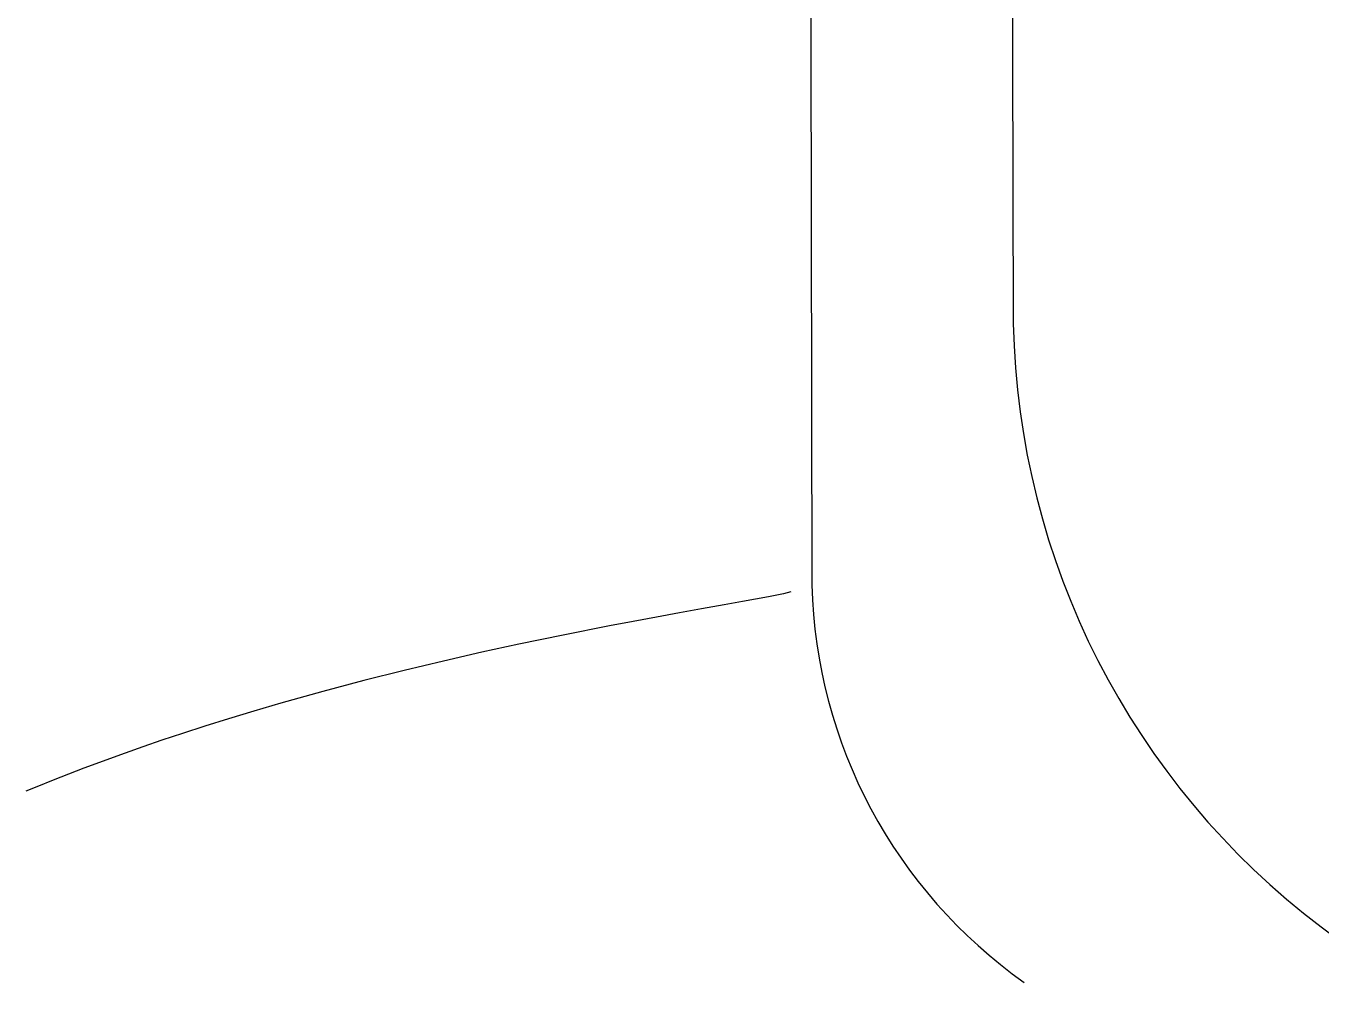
# Model space of a CAD drawing. Extents: x 413 to 494, y 628 to 766.
# Drawn here: x 433.407 to 438.105, y 676.494 to 679.971 of the extents above; entities that cross this region are included whole.
import ezdxf

# ---------------------------------------------------------------- set-up
doc = ezdxf.new("R2010")
doc.units = 0
doc.header["$MEASUREMENT"] = 0
doc.layers.add('1', color=4, linetype='Continuous')
doc.layers.add('BDIM_CYAN', color=4, linetype='Continuous')

# ---------------------------------------------------------------- blocks, each defined once
blk = doc.blocks.new('2018 BEAM (110V)')
at = {"layer": 'BDIM_CYAN', "flags": 128}
for points in [[(23.5936, 43.2542), (23.599, 39.3431), (23.6003, 37.3875), (23.6051, 35.432)], [(22.8592, 42.8495), (22.8684, 37.7694), (22.8749, 34.4844)], [(22.798, 34.4591), (22.7717, 34.4522), (22.7175, 34.4411), (22.6227, 34.4236), (22.5562, 34.4117), (22.4751, 34.3973), (22.3949, 34.3829), (22.3115, 34.3677), (22.2265, 34.3519), (22.1409, 34.3356), (21.9723, 34.3023), (21.8121, 34.269), (21.6781, 34.2398), (21.5393, 34.2081), (21.3966, 34.1739), (21.2503, 34.1371), (21.1009, 34.0975), (20.9486, 34.0549), (20.851, 34.0264), (20.7591, 33.9986), (20.6729, 33.9716), (20.5924, 33.9456), (20.5174, 33.9206), (20.4479, 33.8968), (20.3838, 33.8742), (20.2348, 33.8192), (20.1238, 33.7761), (20.064, 33.7521), (20.0244, 33.7358)], [(24.7217, 33.2444), (25.5133, 32.6516), (26.2926, 32.0426), (27.0558, 31.4139), (27.8054, 30.7605), (28.5376, 30.0876), (29.2518, 29.3957), (30.1099, 28.5139), (30.9391, 27.6044), (31.7381, 26.6687), (32.5096, 25.6968), (33.253, 24.7027), (33.9823, 23.6982)]]:
    blk.add_lwpolyline(points, dxfattribs=at)
at = {"layer": 'BDIM_CYAN'}
for centre, radius, start, end in [((26.4197, 35.4898), 2.8151, 181.1771, 232.9038), ((24.693, 34.5291), 1.8186, 181.4082, 234.8125)]:
    blk.add_arc(centre, radius, start, end, dxfattribs=at)

msp = doc.modelspace()

# ---------------------------------------------------------------- block references
at = {"layer": '1'}
msp.add_blockref('2018 BEAM (110V)', (413.383, 643.4604), dxfattribs=at)

doc.saveas('drawing.dxf')
